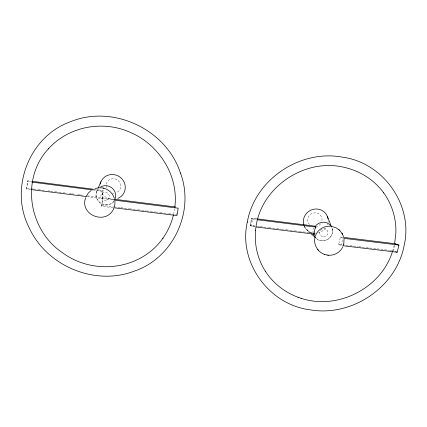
<?xml version="1.0" encoding="UTF-8"?>
<svg xmlns="http://www.w3.org/2000/svg" width="427" height="427" viewBox="0 0 427 427"><rect width="100%" height="100%" fill="white"/><g stroke="black" fill="none" stroke-linecap="round" stroke-linejoin="round"><path stroke-width="0.32" stroke-dasharray="2.13 1.6" d="M30.595 189.497L26.655 189.001L27.483 181.534L27.83 180.754L31.785 181.267M26.655 189.001L27.83 180.754M87.033 196.623L102.128 198.528L103.04 190.469L95.125 189.449M102.128 198.528L103.04 190.469M112.963 207.655L101.749 206.268L101.663 205.323L102.71 197.77L113.892 199.185M101.749 206.268L102.71 197.77M174.606 208.654L173.725 213.697M176.661 213.367L176.458 214.584L172.487 214.092M251.151 226.374L252.554 219.158L251.62 218.181L250.233 225.36L251.151 226.374L255.469 226.908M394.174 245.461L392.691 250.879M394.916 245.514L393.529 250.825A4.862 1.019 13.8 0 0 393.614 250.879M96.966 190.954C91.928 201.17 107.145 209.881 114.174 201.416M96.694 191.595L97.911 188.755M250.27 225.162L250.334 225.034A5.023 4.697 -41.2 0 0 250.505 224.527L251.572 219.04A5.418 5.071 -42 0 0 251.599 218.571L251.583 218.378M342.646 237.257L340.009 236.932A13.418 12.047 -47.3 0 1 338.36 244.201L342.956 244.756M346.238 245.151L358.061 246.571M358.717 246.646L389.589 250.355M390.246 250.43L393.529 250.825M338.36 244.201A14.224 3.245 12.7 0 1 340.089 245.077L342.694 245.696M101.663 205.323L113.577 206.801M114.239 206.881L120.195 207.618M120.857 207.703L128.799 208.686M129.461 208.766L137.409 209.753M138.07 209.833L146.013 210.815M146.674 210.901L154.617 211.883M155.279 211.963L159.25 212.454M159.911 212.539L163.221 212.945M163.883 213.03L167.854 213.521M168.516 213.601L171.825 214.012M254.866 225.931L250.233 225.36L251.001 225.472A4.734 1.084 11 0 1 255.116 226.7M257.513 226.257L259.499 226.502M260.16 226.582L268.108 227.564M268.77 227.644L272.079 228.05M272.741 228.135L280.688 229.112M281.35 229.192L285.321 229.683M285.983 229.763L289.298 230.174M289.96 230.254L293.931 230.745M294.593 230.826L298.564 231.317M299.226 231.397L302.54 231.802M303.202 231.882L311.144 232.864M311.806 232.945L313.263 233.249M102.8 198.667L113.385 200.007M256.873 218.843L251.62 218.181L252.394 218.293A4.745 1.035 11 0 1 256.712 219.601M252.554 219.158L256.878 219.702M27.002 188.179L32.927 188.926M33.589 189.012L37.539 189.513M38.195 189.593L41.488 190.01M42.145 190.095L45.438 190.511M48.07 190.842L50.044 191.093M50.701 191.179L53.994 191.595M54.651 191.675L58.6 192.177M59.257 192.262L62.55 192.678M63.207 192.758L66.5 193.175M69.131 193.511L71.106 193.762M71.763 193.842L75.056 194.258M77.687 194.595L79.662 194.845M80.324 194.925L83.612 195.342M87.562 195.844L102.042 197.674M27.483 181.534L31.427 182.046M93.262 190.015L103.131 191.285M310.274 232.886L306.052 228.936L304.115 225.75M307.472 230.345L306.73 229.673L310.883 233.473M304.435 226.422L304.899 227.308L304.376 226.267M331.928 227.847C335.953 236.969 322.785 245.37 316.039 238.175A9.677 9.186 -26.1 0 0 328.374 238.949A9.677 9.186 -26.1 0 0 331.662 227.239M332.532 230.436L332.329 229.118M114.174 200.669A9.906 9.49 29.9 0 1 100.372 202.942A9.906 9.49 29.9 0 1 97.991 189.273M113.577 199.366A12.805 12.308 31 0 1 100.078 188.403M106.392 187.789A7.44 7.158 31.2 0 1 110.993 179.036A7.44 7.158 31.2 0 1 120.27 183.445A7.44 7.158 31.2 0 1 116.534 192.609M114.009 193.169A7.44 7.158 31.2 0 1 112.44 193.068M328.155 220.599A12.522 11.945 -26.9 0 1 327.376 224.837M325.689 227.906A12.522 11.945 -26.9 0 1 318.43 232.731M315.804 233.11A12.522 11.945 -26.9 0 1 304.51 226.577M309.42 224.613A7.28 6.949 -27 0 1 313.274 212.998A7.28 6.949 -27 0 1 321.766 221.49M320.629 223.759A7.28 6.949 -27 0 1 316.407 226.572M313.13 233.11A9.714 8.764 -48 0 1 313.69 227.991M340.725 245.461A14.465 12.97 -47.3 0 0 342.395 238.149L341.755 237.78A14.262 3.096 12.6 0 0 340.009 236.932M101.327 198.059A4.275 4.094 29.7 0 0 108.65 198.614A4.275 4.094 29.7 0 0 105.245 192.145A4.275 4.094 29.7 0 0 101.327 198.059M323.474 236.809A4.174 3.966 -26 0 0 327.626 230.996A4.174 3.966 -26 0 0 320.496 230.623A4.174 3.966 -26 0 0 323.474 236.809"/><path stroke-width="0.64" d="M174.84 206.956C178.726 176.047 159.436 144.924 130.603 132.514C103.419 120.051 68.864 125.997 48.363 148.911L48.529 148.724C20.304 178.753 28.753 230.078 62.251 252.56C93.161 275.645 140.44 270.323 162.997 238.095L162.858 238.287C167.854 231.231 171.51 223.225 173.458 214.802M247.308 222.008C238.079 262.301 269.031 304.563 309.618 309.74C351.576 317.32 396.395 287.456 404.188 245.258C413.491 205.27 383.329 162.719 342.822 157.221C300.411 149.007 254.727 179.377 247.276 222.216M394.66 243.273L395.84 233.51C396.491 219.035 392.141 204.389 383.574 192.689L383.745 192.924C375.013 180.92 362.048 172.188 347.77 168.233L344.6 167.432C303.981 157.28 258.719 188.563 255.559 230.681L255.586 230.457C254.23 244.719 257.716 259.397 265.493 271.444L265.338 271.204C273.029 283.197 284.793 292.41 298.147 297.299M343.772 244.143L344.055 239.104M343.303 237.337L395.29 243.732L395.156 244.399M395.29 243.732A4.878 0.971 13.6 0 0 398.951 245.087L397.174 252.213L343.351 245.771M314.993 237.465C313.279 244.425 317.629 252.058 324.365 254.353M343.404 245.429L343.815 243.988M114.335 206.935L114.943 203.855L114.916 201.053M85.672 197.637C79.075 215.416 107.001 225.653 113.854 208.259M392.514 251.412C381.14 288.268 337.629 310.45 301.078 298.297M315.345 236.168C317.298 229.923 323.831 225.675 330.317 226.219M100.927 181.705L98.13 188.238M86.206 196.335L88.314 193.041L91.058 190.517M342.913 246.683C340.474 252.213 334.368 255.762 328.358 255.218M257.529 218.923L314.651 226.118L315.073 226.561A5.204 1.078 12.2 0 0 315.932 227.121L315.745 227.426A9.73 8.77 -47.9 0 0 314.357 233.815L314.405 234.145L256.125 226.988M95.029 188.504L98.696 187.763M100.975 187.752L103.195 188.083M180.472 173.154C166.402 129.285 112.888 104.124 70.236 121.823C29.212 136.464 9.218 188.488 28.897 227.132C46.137 265.925 94.949 286.49 134.606 271.022C173.357 257.881 194.995 211.162 180.429 173.026M324.178 254.289L327.162 255.079M326.997 255.058L328.507 255.234M343.708 238.314L398.951 245.087M113.625 207.735L176.97 215.555L178.198 208.189L114.046 200.087M31.251 189.583L86.377 196.543M257.534 219.782L315.932 227.121M114.548 199.265L175.705 207.004M32.447 181.352L94.463 189.364M32.089 182.126L92.606 189.93M331.843 226.406L336.129 227.842L339.316 230.057M103.809 188.232C108.698 189.481 112.813 193.351 114.313 198.171M103.11 188.061L103.889 188.254M297.929 297.224L301.286 298.372M311.347 233.895L315.569 237.748M339.486 230.212L342.187 233.59M338.985 229.747L339.823 230.521M317.56 249.315L317.859 249.672M317.992 249.843L318.286 250.201M342.294 233.782L343.548 236.697M341.952 233.19L342.523 234.183M327.301 216.243L331.448 226.641M99.406 187.805A9.906 9.49 29.9 0 1 111.719 187.72A9.906 9.49 29.9 0 1 114.836 199.489M100.196 183.989A12.805 12.308 31 0 1 120.483 177.472A12.805 12.308 31 0 1 117.911 198.411M314.283 226.726A9.714 8.764 -48 0 1 314.646 226.118M315.158 237.177A9.677 9.186 -26.1 0 1 313.551 233.564M315.073 226.561A9.677 9.186 -26.1 0 1 331.347 226.657M303.88 224.997A12.522 11.945 -26.9 0 1 313.055 209.39A12.522 11.945 -26.9 0 1 328.027 218.886M314.4 234.145A5.193 1.132 12.3 0 1 313.786 233.772M397.174 252.213A4.862 1.019 13.8 0 1 395.498 251.711"/></g></svg>
